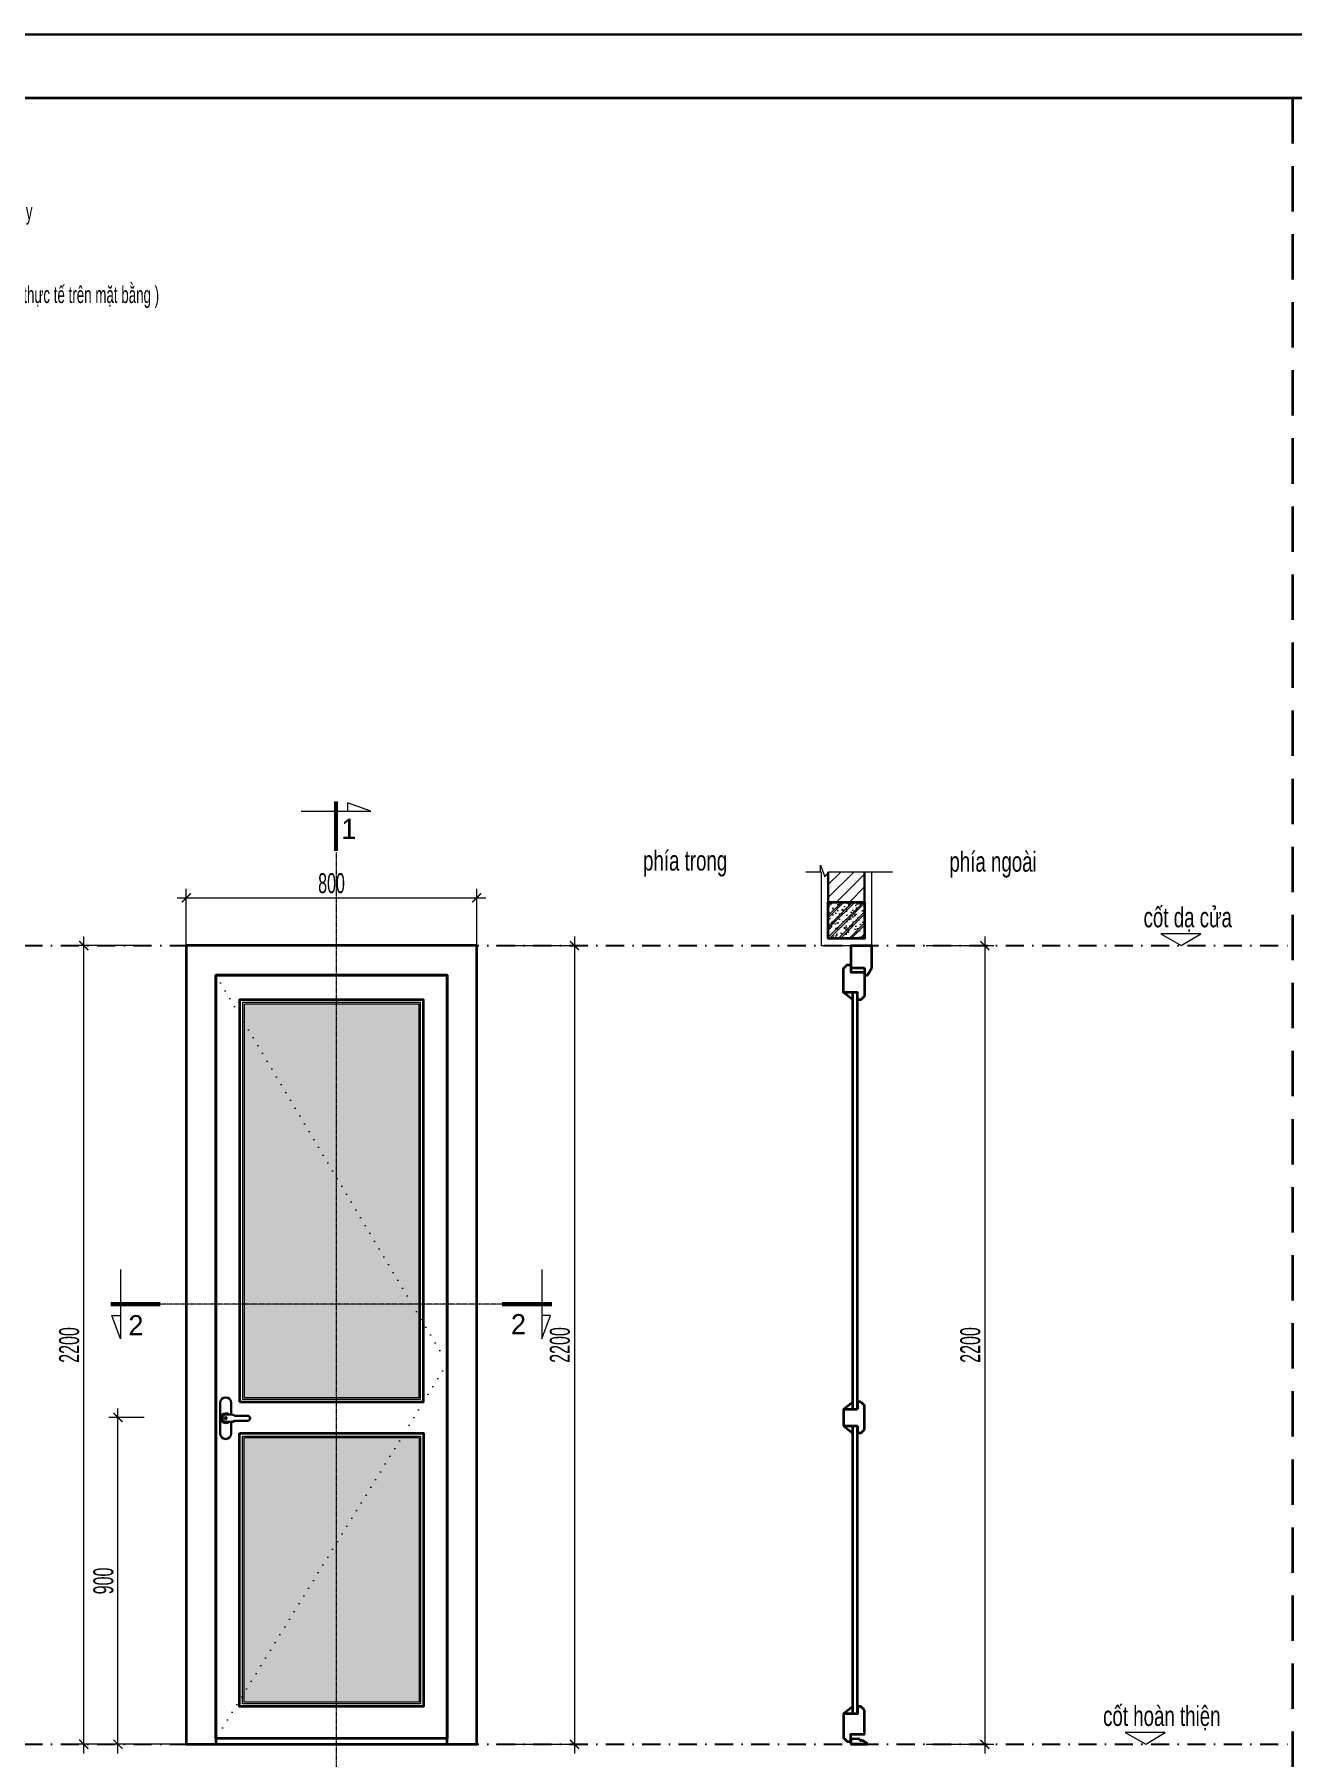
# Model space of a CAD drawing. Header units: inches. Extents: x 274208 to 641690, y -81912 to 129129.
# Drawn here: x 518734 to 522199, y 22381 to 27127 of the extents above; entities that cross this region are included whole.
import ezdxf

# ---------------------------------------------------------------- set-up
doc = ezdxf.new("R2010")
doc.units = ezdxf.units.IN
doc.header["$MEASUREMENT"] = 0
doc.header["$PDMODE"] = 3
for name, pattern in [('ACAD_ISO03W100', [30, 12, -18]), ('DASHDOT', [1, 0.5, -0.25, 0, -0.25]), ('DOT', [0.25, 0, -0.25]), ('HIDDEN', [0.375, 0.25, -0.125])]:
    doc.linetypes.add(name, pattern=pattern)
for name, color, linetype, lineweight in [('01.Cut', 255, 'Continuous', 35), ('04.Khuat', 250, 'HIDDEN', 18), ('05.Text', 253, 'Continuous', 18), ('06.betong', 2, 'Continuous', 35), ('08.Dim', 156, 'Continuous', 15), ('09.Hatch', 250, 'Continuous', 5), ('10.Text', 254, 'Continuous', 18), ('11.Khung bo', 32, 'Continuous', 50), ('12.Khung', 36, 'Continuous', 25), ('AUDIT_I_160217234026-0', 7, 'Continuous', 5), ('CA.cat 30', 30, 'Continuous', 35), ('CA.thay 145', 145, 'Continuous', 18), ('CCA - TUONG', 7, 'Continuous', 35), ('Kinh', 5, 'Continuous', 35), ('nep', 9, 'Continuous', 15), ('wall', 4, 'Continuous', 9)]:
    doc.layers.add(name, color=color, linetype=linetype, lineweight=lineweight)
doc.layers.add('Tpl_Bound', color=1, linetype='Continuous', plot=False)
doc.layers.add('TRUC', color=250, linetype='DASHDOT')
doc.styles.add('TT5_Text Dim', font='hoatbif.shx', dxfattribs={"width": 0.6})
doc.styles.add('VnAvantH', font='')
doc.styles.get('VnAvantH').set_extended_font_data('.VnAvantH')
doc.dimstyles.new('TT5_Dim 1-25', dxfattribs={"dimscale": 25, "dimtxt": 2.2, "dimasz": 1, "dimexe": 1, "dimexo": 0, "dimgap": 0.5, "dimtad": 1, "dimdec": 0, "dimzin": 0, "dimdsep": 46, "dimtxsty": 'TT5_Text Dim', "dimblk": 'ARCHTICK', "dimcen": 0, "dimdle": 1, "dimclrd": 256, "dimclre": 256, "dimclrt": 1, "dimadec": 0, "dimazin": 0, "dimtfac": 0.015, "dimtdec": 0, "dimtix": 1, "dimtmove": 2, "dimatfit": 3, "dimldrblk": 'DOT', "dimfxl": 1, "dimtolj": 1, "dimtzin": 0, "dimlwd": -1, "dimlwe": -1, "dimarcsym": 1})

# ---------------------------------------------------------------- blocks, each defined once
blk = doc.blocks.new('100')
at = {"layer": '11.Khung bo', "const_width": 26.7}
blk.add_lwpolyline([(1860913, -945240), (1860913, -916940), (1896063, -916940), (1896063, -945240)], close=True, dxfattribs=at)
at = {"layer": '12.Khung', "color": 1}
blk.add_lwpolyline([(1901579, -945940), (1901579, -916240), (1859580, -916240), (1859580, -945940)], close=True, dxfattribs=at)
blk = doc.blocks.new('_ARCHTICK')
at = {"color": 0, "linetype": 'ByBlock', "const_width": 0.15}
blk.add_lwpolyline([(-0.5, -0.5), (0.5, 0.5)], dxfattribs=at)
blk = doc.blocks.new('*D939')
at = {"layer": '08.Dim', "transparency": 16777216}
for p, q in [((521351.5, 24642.3), (521351.5, 22392.3)), ((521189.3, 24617.3), (521376.5, 24617.3)), ((521189.3, 22417.3), (521376.5, 22417.3))]:
    blk.add_line(p, q, dxfattribs=at)
at = {"layer": 'Defpoints', "color": 0, "transparency": 16777216}
for p in [(521189.3, 24617.3), (521189.3, 22417.3), (521351.5, 22417.3)]:
    blk.add_point(p, dxfattribs=at)
at = {"layer": '08.Dim', "transparency": 16777216, "xscale": 25, "yscale": 25, "zscale": 25}
for p, rotation in [((521351.5, 24617.3), 90), ((521351.5, 22417.3), 270)]:
    blk.add_blockref('_ARCHTICK', p, dxfattribs=dict(at, rotation=rotation))
at = {"layer": '08.Dim', "color": 1, "transparency": 16777216, "insert": (521311.5, 23517.3), "char_height": 55, "attachment_point": 5, "rotation": 90, "style": 'TT5_Text Dim'}
blk.add_mtext('\\A1;2200', dxfattribs=at)
blk = doc.blocks.new('_DOT')
at = {"color": 1, "linetype": 'ByBlock'}
blk.add_line((-0.5, 0), (-1, 0), dxfattribs=at)
at = {"color": 1, "linetype": 'ByBlock', "const_width": 0.5}
blk.add_lwpolyline([(-0.25, 0, 1), (0.25, 0, 1)], format="xyb", close=True, dxfattribs=at)
blk = doc.blocks.new('vet cat')
at = {"layer": 'CA.cat 30', "const_width": 50}
blk.add_lwpolyline([(-82592, -188552), (-81976, -188552)], dxfattribs=at)
at = {"layer": 'CA.thay 145'}
blk.add_line((-82574, -188411), (-82469, -188411), dxfattribs=at)
blk.add_lwpolyline([(-82469, -188983), (-82469, -188122), (-82574, -188411)], dxfattribs=at)
blk = doc.blocks.new('*D942')
at = {"layer": '08.Dim', "transparency": 16777216}
for p, q in [((519035.8, 23317.3), (518938.7, 23317.3)), ((518963.7, 22392.3), (518963.7, 23342.3)), ((519151.8, 22417.3), (518938.7, 22417.3))]:
    blk.add_line(p, q, dxfattribs=at)
at = {"layer": 'Defpoints', "color": 0, "transparency": 16777216}
for p in [(518963.7, 23317.3), (519035.8, 23317.3), (519151.8, 22417.3)]:
    blk.add_point(p, dxfattribs=at)
at = {"layer": '08.Dim', "transparency": 16777216, "xscale": 25, "yscale": 25, "zscale": 25}
for p, rotation in [((518963.7, 23317.3), 90), ((518963.7, 22417.3), 270)]:
    blk.add_blockref('_ARCHTICK', p, dxfattribs=dict(at, rotation=rotation))
at = {"layer": '08.Dim', "color": 1, "transparency": 16777216, "insert": (518923.7, 22867.3), "char_height": 55, "attachment_point": 5, "rotation": 90, "style": 'TT5_Text Dim'}
blk.add_mtext('\\A1;900', dxfattribs=at)
blk = doc.blocks.new('*D943')
at = {"layer": '08.Dim', "transparency": 16777216}
for p, q in [((518869.4, 22392.3), (518869.4, 24642.3)), ((519037, 24617.3), (518844.4, 24617.3)), ((519037, 22417.3), (518844.4, 22417.3))]:
    blk.add_line(p, q, dxfattribs=at)
at = {"layer": 'Defpoints', "color": 0, "transparency": 16777216}
for p in [(518869.4, 24617.3), (519037, 24617.3), (519037, 22417.3)]:
    blk.add_point(p, dxfattribs=at)
at = {"layer": '08.Dim', "transparency": 16777216, "xscale": 25, "yscale": 25, "zscale": 25}
for p, rotation in [((518869.4, 24617.3), 90), ((518869.4, 22417.3), 270)]:
    blk.add_blockref('_ARCHTICK', p, dxfattribs=dict(at, rotation=rotation))
at = {"layer": '08.Dim', "color": 1, "transparency": 16777216, "insert": (518829.4, 23517.3), "char_height": 55, "attachment_point": 5, "rotation": 90, "style": 'TT5_Text Dim'}
blk.add_mtext('\\A1;2200', dxfattribs=at)
blk = doc.blocks.new('*D944')
at = {"layer": '08.Dim', "transparency": 16777216}
for p, q in [((519126.8, 24749), (519976.8, 24749)), ((519151.8, 24617.3), (519151.8, 24774)), ((519951.8, 24617.3), (519951.8, 24774))]:
    blk.add_line(p, q, dxfattribs=at)
at = {"layer": 'Defpoints', "color": 0, "transparency": 16777216}
for p in [(519951.8, 24749), (519151.8, 24617.3), (519951.8, 24617.3)]:
    blk.add_point(p, dxfattribs=at)
at = {"layer": '08.Dim', "transparency": 16777216, "xscale": 25, "yscale": 25, "zscale": 25, "rotation": 180}
blk.add_blockref('_ARCHTICK', (519151.8, 24749), dxfattribs=at)
at = {"layer": '08.Dim', "transparency": 16777216, "xscale": 25, "yscale": 25, "zscale": 25}
blk.add_blockref('_ARCHTICK', (519951.8, 24749), dxfattribs=at)
at = {"layer": '08.Dim', "color": 1, "transparency": 16777216, "insert": (519551.8, 24789), "char_height": 55, "attachment_point": 5, "style": 'TT5_Text Dim'}
blk.add_mtext('\\A1;800', dxfattribs=at)
blk = doc.blocks.new('*D945')
at = {"layer": '08.Dim', "transparency": 16777216}
for p, q in [((520220.9, 24642.3), (520220.9, 22392.3)), ((520005, 24617.3), (520245.9, 24617.3)), ((520005, 22417.3), (520245.9, 22417.3))]:
    blk.add_line(p, q, dxfattribs=at)
at = {"layer": 'Defpoints', "color": 0, "transparency": 16777216}
for p in [(520005, 24617.3), (520005, 22417.3), (520220.9, 22417.3)]:
    blk.add_point(p, dxfattribs=at)
at = {"layer": '08.Dim', "transparency": 16777216, "xscale": 25, "yscale": 25, "zscale": 25}
for p, rotation in [((520220.9, 24617.3), 90), ((520220.9, 22417.3), 270)]:
    blk.add_blockref('_ARCHTICK', p, dxfattribs=dict(at, rotation=rotation))
at = {"layer": '08.Dim', "color": 1, "transparency": 16777216, "insert": (520180.9, 23517.3), "char_height": 55, "attachment_point": 5, "rotation": 90, "style": 'TT5_Text Dim'}
blk.add_mtext('\\A1;2200', dxfattribs=at)

msp = doc.modelspace()

# ---------------------------------------------------------------- hatches: boundary and pattern name
at = {"layer": '09.Hatch', "ltscale": 0.5}
h = msp.add_hatch(dxfattribs=at)
h.set_pattern_fill('ANSI31', color=256, scale=200, angle=90, style=0)
h.set_pattern_definition([(225, (521604.754, 30384.427), (-17.67767, 17.67767), [])])
h.paths.add_polyline_path([(520920.1, 24817.8), (520920.1, 24737.3), (521020.1, 24737.3), (521020.1, 24821.1), (520922.8, 24821.1)])
at = {"layer": '09.Hatch'}
h = msp.add_hatch(dxfattribs=at)
h.set_pattern_fill('BTONG1', color=256, scale=5, pattern_type=2)
h.set_pattern_definition([(50, (301678.443, -137388.442), (35.863009, -3.1376067), [3.75, -41.25]), (355, (301678.443, -137388.44), (-6.9375667, 37.6096067), [3, -33]), (100.4514, (301681.432, -137388.703), (28.925469, 34.471977), [3.1870095, -35.0571056]), (46.1842, (301678.443, -137378.44), (53.3620524, -8.275951), [5.625, -61.875]), (96.6356, (301682.89, -137379.13), (46.733135, 48.705894), [4.780514, -52.58565]), (351.1842, (301678.443, -137378.44), (46.733097, 48.70593), [4.5, -49.5]), (21, (301683.443, -137380.942), (29.8453526, -20.1309445), [3.75, -41.25]), (326, (301683.443, -137380.94), (12.1657666, 36.2575023), [3, -33]), (71.4514, (301685.93, -137382.62), (42.0111314, 16.126525), [3.1870095, -35.0571056]), (37.5, (301678.443, -137388.442), (0.60799277, 16.6446927), [0, -32.6, 0, -33.5, 0, -33.125]), (7.5, (301678.443, -137388.442), (13.1534769, 19.7205856), [0, -19.1, 0, -31.85, 0, -12.625]), (327.5, (301667.293, -137388.442), (26.6911218, -1.1277436), [0, -12.5, 0, -39, 0, -51.75]), (317.5, (301662.293, -137388.442), (29.1593085, 5.0052491), [0, -16.25, 0, -25.9, 0, -36.75]), (45, (301678.443, -137388.442), (-15.0260191, 15.0260191), []), (45, (301678.443, -137382.317), (-15.0260191, 15.0260191), [])])
h.paths.add_polyline_path([(520920.1, 24737.3), (521020.1, 24737.3), (521020.1, 24637.3), (520920.1, 24637.3)])
h = msp.add_hatch(dxfattribs=at)
h.set_pattern_fill('DOTS', color=256, scale=300)
h.set_pattern_definition([(0, (-722387.463, 1141091.409), (9.375, 18.75), [0, -18.75])])
h.paths.add_polyline_path([(519306.8, 22533.3), (519792.8, 22533.3), (519792.8, 23262.3), (519306.8, 23262.3)])
h.paths.add_polyline_path([(519310.8, 23372.3), (519792.8, 23372.3), (519792.8, 24456.3), (519310.8, 24456.3)])

# ---------------------------------------------------------------- linework, layer by layer
at = {"layer": '01.Cut', "ltscale": 0.5}
for p, q in [((520982.1, 24617.3), (521040.1, 24617.3)), ((521040.1, 24556.3), (521040.1, 24617.3)), ((521028.1, 24536.3), (521040.1, 24556.3)), ((520988.1, 24468.3), (520962.1, 24488.3)), ((520962.1, 23340.3), (520988.1, 23360.3)), ((521010.1, 23360.3), (521000.1, 23360.3)), ((521000.1, 23360.3), (521000.1, 23340.3)), ((521010.1, 23360.3), (521020.1, 23350.3)), ((520962.1, 23340.3), (521000.1, 23340.3)), ((520962.1, 23340.3), (520962.1, 23294.3)), ((520962.1, 23294.3), (520988.1, 23274.3)), ((520962.1, 23294.3), (521000.1, 23294.3)), ((521000.1, 23294.3), (521000.1, 23274.3)), ((521010.1, 23274.3), (521000.1, 23274.3)), ((521010.1, 23274.3), (521020.1, 23284.3)), ((520988.1, 22521.3), (520962.1, 22501.3)), ((519870.8, 22433.8), (519232.8, 22433.8)), ((520982.1, 22432.8), (520989.4, 22433.8)), ((520982.1, 22432.8), (520982.1, 22417.3)), ((520982.1, 22417.3), (521027.6, 22417.3)), ((521027.6, 22417.3), (520982.1, 22417.3)), ((520989.4, 22433.8), (521003.7, 22432.9)), ((521005.5, 22431.5), (521005.7, 22430.7)), ((521005.7, 22430.7), (521007.3, 22427.8)), ((521011.3, 22428.6), (521017.4, 22427.1)), ((521018.1, 22426.7), (521022, 22423.8)), ((521022, 22423.8), (521027.6, 22419.3)), ((521027.6, 22419.3), (521027.6, 22417.3))]:
    msp.add_line(p, q, dxfattribs=at)
at = {"layer": '01.Cut'}
for p, q in [((520982.1, 24617.3), (520982.1, 24556.3)), ((520982.1, 24556.3), (521020.1, 24556.3)), ((520998.1, 24556.3), (521020.1, 24556.3)), ((521020.1, 24556.3), (521020.1, 24536.3)), ((521020.1, 24536.3), (521028.1, 24536.3))]:
    msp.add_line(p, q, dxfattribs=at)
at = {"layer": '01.Cut', "color": 0, "lineweight": 30}
for p, q in [((519260.4, 23325.6), (519279.2, 23325.6)), ((519260.4, 23305.7), (519279.2, 23305.7)), ((519280.1, 23325.3), (519285, 23322.8)), ((519280.1, 23305.9), (519285, 23308.5)), ((519285.9, 23322.6), (519320.5, 23322.6)), ((519285.9, 23308.7), (519320.5, 23308.7))]:
    msp.add_line(p, q, dxfattribs=at)
at = {"layer": '01.Cut'}
for points in [[(519151.8, 22417.3), (519951.8, 22417.3), (519951.8, 24617.3), (519151.8, 24617.3)], [(519232.8, 24536.3), (519870.8, 24536.3), (519870.8, 22433.8), (519232.8, 22433.8)], [(519298.8, 23360.3), (519804.8, 23360.3), (519804.8, 24468.3), (519298.8, 24468.3)], [(519298.8, 23274.3), (519804.8, 23274.3), (519804.8, 22521.3), (519298.8, 22521.3)]]:
    msp.add_lwpolyline(points, close=True, dxfattribs=at)
at = {"layer": '01.Cut', "ltscale": 0.5}
for points in [[(521020.1, 24478.3), (521010.1, 24468.3), (521000.1, 24468.3), (521000.1, 24488.3), (520962.1, 24488.3), (520962.1, 24554.3), (520972.1, 24564.3), (520982.1, 24564.3), (520982.1, 24544.3), (521020.1, 24544.3)], [(521020.1, 22511.3), (521010.1, 22521.3), (521000.1, 22521.3), (521000.1, 22501.3), (520962.1, 22501.3), (520962.1, 22435.3), (520972.1, 22425.3), (520982.1, 22425.3), (520982.1, 22445.3), (521020.1, 22445.3)]]:
    msp.add_lwpolyline(points, close=True, dxfattribs=at)
at = {"layer": '01.Cut'}
for points in [[(519870.8, 23359.4), (519870.8, 24536.3), (519232.8, 24536.3), (519232.8, 23475.3)], [(519232.8, 23475.3), (519232.8, 22417.3)], [(519870.8, 22417.3), (519870.8, 23359.4)]]:
    msp.add_lwpolyline(points, dxfattribs=at)
at = {"layer": '01.Cut', "color": 0, "lineweight": 30}
for points in [[(519244.9, 23357.7), (519244.9, 23273.6)], [(519275.8, 23325.6), (519275.8, 23357.7)], [(519275.8, 23273.6), (519275.8, 23305.7)]]:
    msp.add_lwpolyline(points, dxfattribs=at)
at = {"layer": '01.Cut', "ltscale": 0.5}
msp.add_lwpolyline([(521020.1, 23284.3), (521020.1, 23350.3)], dxfattribs=at)
at = {"layer": '01.Cut', "color": 0, "lineweight": 30}
msp.add_circle((519260.4, 23315.6), 2.8, dxfattribs=at)
for centre, radius, start, end in [((519260.4, 23357.7), 15.4, 0, 180), ((519260.4, 23315.6), 13.3, 48.259, 311.741), ((519260.4, 23315.6), 9.92, 90, 270), ((519279.2, 23307.6), 1.92, 270, 297.1927), ((519285.9, 23324.5), 1.92, 242.8073, 270), ((519285.9, 23306.8), 1.92, 90, 117.1927), ((519320.5, 23315.6), 6.96, 270, 90), ((519260.4, 23273.6), 15.4, 180, 0)]:
    msp.add_arc(centre, radius, start, end, dxfattribs=at)
at = {"layer": '01.Cut', "ltscale": 0.5}
for centre, radius, start, end in [((521003.6, 22430.9), 2, 17.5177, 86.5565), ((521008.2, 22429.1), 1.53, 234.6356, 316.5188), ((521010.8, 22426.6), 2, 76.2263, 136.5188), ((521016.9, 22425.1), 2, 53.154, 76.2263)]:
    msp.add_arc(centre, radius, start, end, dxfattribs=at)
at = {"layer": '04.Khuat', "linetype": 'DOT', "ltscale": 100}
for p, q in [((519232.8, 24536.3), (519870.8, 23467.3)), ((519870.8, 23467.3), (519232.8, 22432.3))]:
    msp.add_line(p, q, dxfattribs=at)
at = {"layer": '06.betong'}
msp.add_lwpolyline([(520920.1, 24737.3), (521020.1, 24737.3), (521020.1, 24637.3), (520920.1, 24637.3)], close=True, dxfattribs=at)
at = {"layer": '08.Dim'}
for points in [[(519306.8, 23368.3), (519796.8, 23368.3), (519796.8, 24460.3), (519306.8, 24460.3)], [(519310.8, 23372.3), (519792.8, 23372.3), (519792.8, 24456.3), (519310.8, 24456.3)], [(519306.8, 23266.3), (519796.8, 23266.3), (519796.8, 22529.3), (519306.8, 22529.3)], [(519310.8, 23262.3), (519792.8, 23262.3), (519792.8, 22533.3), (519310.8, 22533.3)]]:
    msp.add_lwpolyline(points, close=True, dxfattribs=at)
at = {"layer": 'AUDIT_I_160217234026-0'}
for points in [[(521892, 24617.3), (521945.8, 24649.8), (521835.7, 24649.8)], [(521794.3, 22417.3), (521848.1, 22449.8), (521738, 22449.8)]]:
    msp.add_lwpolyline(points, close=True, dxfattribs=at)
at = {"layer": 'CA.thay 145', "color": 1, "linetype": 'ACAD_ISO03W100', "ltscale": 0.005}
for p, q in [((519564.4, 24874.5), (519564.4, 22216)), ((520021.9, 23629.8), (519030.1, 23629.8))]:
    msp.add_line(p, q, dxfattribs=at)
at = {"layer": 'CCA - TUONG', "color": 6, "linetype": 'HIDDEN', "ltscale": 500}
msp.add_lwpolyline([(522198.8, 26952.3), (522198.8, 19877.4)], dxfattribs=at)
at = {"layer": 'Kinh', "ltscale": 0.5}
for p, q in [((520988.1, 23752.8), (520988.1, 24488.3)), ((521000.1, 23752.8), (521000.1, 24488.3)), ((520988.1, 23340.3), (520988.1, 23752.8)), ((521000.1, 23340.3), (521000.1, 23752.8)), ((520988.1, 22501.3), (520988.1, 23294.3)), ((521000.1, 22501.3), (521000.1, 23294.3))]:
    msp.add_line(p, q, dxfattribs=at)
at = {"layer": 'nep', "ltscale": 0.5}
for p, q in [((521000.1, 23340.3), (521000.1, 23344.3)), ((521000.1, 23290.3), (521000.1, 23294.3))]:
    msp.add_line(p, q, dxfattribs=at)
msp.add_lwpolyline([(520858.7, 24821.1), (520898.6, 24821.1), (520898.6, 24839), (520910.9, 24806.7), (520922.8, 24821.1), (521096.9, 24821.1)], dxfattribs=at)
at = {"layer": 'nep'}
msp.add_lwpolyline([(520900.1, 24821.1), (520900.1, 24617.3), (521040.1, 24617.3), (521040.1, 24821.1)], dxfattribs=at)
at = {"layer": 'Tpl_Bound', "color": 1}
msp.add_lwpolyline([(517471.7, 19702.4), (517471.7, 27127.3), (527971.6, 27127.3), (527971.6, 19702.4)], close=True, dxfattribs=at)
at = {"layer": 'TRUC', "ltscale": 100}
for p, q in [((517805.1, 24617.3), (522198.8, 24617.3)), ((517805.1, 22417.3), (522198.8, 22417.3))]:
    msp.add_line(p, q, dxfattribs=at)
at = {"layer": 'wall', "color": 0, "lineweight": 30}
msp.add_lwpolyline([(521020.1, 24821.1), (521020.1, 24637.3), (520920.1, 24637.3), (520920.1, 24821.1)], dxfattribs=at)

# ---------------------------------------------------------------- block references
at = {"layer": '05.Text', "xscale": 0.25, "yscale": 0.25, "zscale": 0.25}
msp.add_blockref('100', (52576.8, 256187.3), dxfattribs=at)
at = {"layer": 'CA.cat 30'}
for p, xscale, yscale, zscale, rotation in [((561464.9, 6661.3), 0.2222222222480923, 0.2222222222480923, 0.2222222222480923, 270), ((537297, -18270.7), -0.2222222220152616, 0.2222222222480923, 0.2222222221704821, 180), ((501804.9, -18270.7), 0.2222222220152616, 0.2222222220152616, 0.2222222220152616, 180)]:
    msp.add_blockref('vet cat', p, dxfattribs=dict(at, xscale=xscale, yscale=yscale, zscale=zscale, rotation=rotation))

# ---------------------------------------------------------------- texts
at = {"layer": '10.Text', "style": 'VnAvantH'}
for s, rotation, p in [('1', 0, (519579, 24911.2)), ('2', 360, (518992.4, 23544)), ('2', 0, (520046.1, 23546.8))]:
    msp.add_text(s, height=55.6, rotation=rotation, dxfattribs=at).set_placement(p)
at = {"layer": '10.Text', "style": 'TT5_Text Dim', "width": 0.7}
for s, p in [('phÝa trong', (520409.9, 24824.2)), ('phÝa ngoµi', (521253.7, 24821.1)), ('cèt d¹ cöa', (521788.5, 24667.9)), ('cèt hoµn thiÖn', (521677, 22467.9))]:
    msp.add_text(s, height=55, dxfattribs=at).set_placement(p)
at = {"layer": '10.Text', "insert": (517994.6, 26853.6), "char_height": 68.75, "width": 1801.007, "attachment_point": 1, "style": 'TT5_Text Dim'}
msp.add_mtext('\\pxi-3,l3,t3;mÆt ®øng cöa dw\\P{\\H0.6667x;kt: 800x2200 mm\\Pcöa nhùa lâi thÐp pano kÝnh phun c¸t mê 5ly\\Pc¸nh më vµo trong \\Psè l\xadîng: 02 bé\\P(KIÓM TRA l¹i KÝCH TH¦íC Vµ chiÒu më thùc tÕ trªn mÆt b»ng )}', dxfattribs=at)

# ---------------------------------------------------------------- dimensions: what is measured, and where the dimension line sits
at = {"layer": '08.Dim'}
dim = msp.add_linear_dim(base=(519951.8, 24749), p1=(519151.8, 24617.3), p2=(519951.8, 24617.3), dimstyle='TT5_Dim 1-25', dxfattribs=at)
dim.commit()
dim.dimension.update_dxf_attribs({"geometry": '*D944', "text_midpoint": (519551.8, 24789)})
for base, p1, p2, picture, middle in [((518869.4, 24617.3), (519037, 22417.3), (519037, 24617.3), '*D943', (518829.4, 23517.3)), ((520220.9, 22417.3), (520005, 24617.3), (520005, 22417.3), '*D945', (520180.9, 23517.3)), ((521351.5, 22417.3), (521189.3, 24617.3), (521189.3, 22417.3), '*D939', (521311.5, 23517.3)), ((518963.7, 23317.3), (519151.8, 22417.3), (519035.8, 23317.3), '*D942', (518923.7, 22867.3))]:
    dim = msp.add_linear_dim(base=base, p1=p1, p2=p2, angle=90, dimstyle='TT5_Dim 1-25', dxfattribs=at)
    dim.commit()
    dim.dimension.update_dxf_attribs({"geometry": picture, "text_midpoint": middle})

doc.saveas('drawing.dxf')
